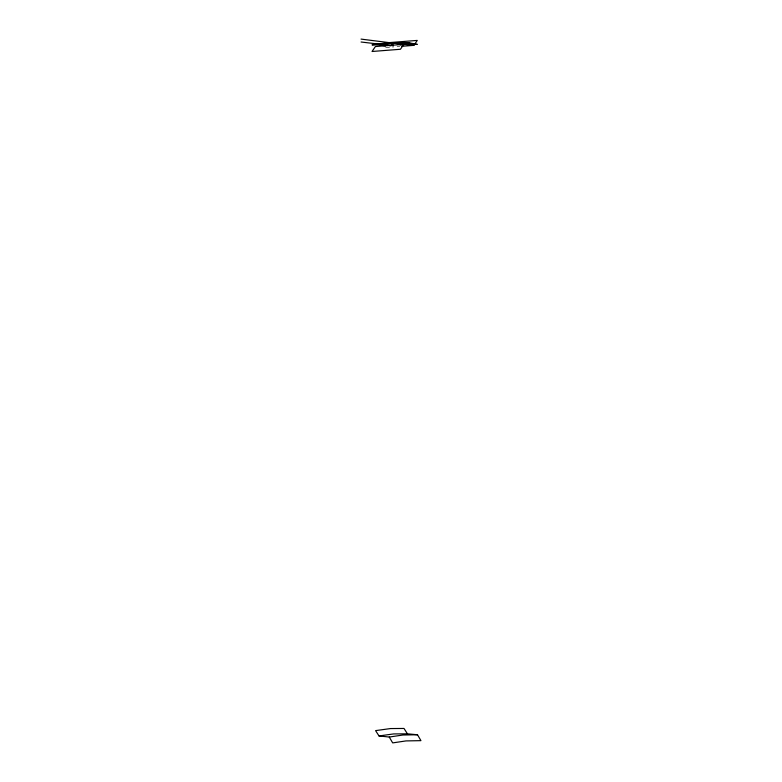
<?xml version="1.0" encoding="UTF-8"?>
<svg xmlns="http://www.w3.org/2000/svg" width="782" height="782" viewBox="0 0 782 782"><rect width="100%" height="100%" fill="white"/><g stroke="black" fill="none" stroke-linecap="round" stroke-linejoin="round"><path stroke-width="0.59" stroke-dasharray="3.91 2.93" d="M385.643 47.555L393.717 46.93M397.08 46.666L399.768 46.451"/><path stroke-width="1.17" d="M403.815 44.33L400.443 49.266L372.027 51.485L375.399 46.549L403.815 44.33L413.903 45.346L417.275 40.41L389.016 42.619M389.964 46.001L394.627 43.039L409.768 42.951L417.295 44.349L413.844 44.408M386.924 42.805L379.573 44.975L371.988 44.867L386.924 42.805L403.805 42.795L386.924 42.805L413.893 43.724L409.279 44.075M400.13 44.945L404.665 44.437M389.25 737.045L402.896 735.012L417.51 734.757L420.941 740.652L406.005 740.916L392.681 742.9L389.25 737.045L379.006 735.95L375.585 730.623L390.511 728.56L404.001 728.453L407.422 733.819L417.51 734.757M379.006 735.95L393.62 733.927L407.422 733.819M401.792 46.294L413.903 45.346M404.656 44.574L361.059 39.1M409.768 42.951L394.627 43.039L379.573 44.975L385.487 45.991M361.079 42.013L393.444 45.806"/></g></svg>
